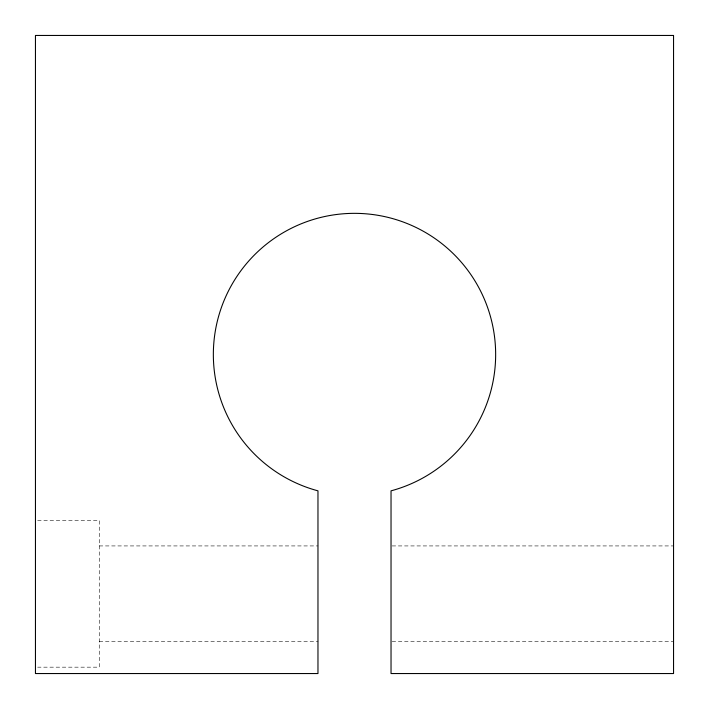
<?xml version="1.0" encoding="UTF-8"?>
<svg xmlns="http://www.w3.org/2000/svg" width="709" height="709" viewBox="0 0 709 709"><rect width="100%" height="100%" fill="white"/><g stroke="black" fill="none" stroke-linecap="round" stroke-linejoin="round"><path stroke-width="0.53" stroke-dasharray="3.54 2.66" d="M37.648 520.406L99.26 520.406L99.26 667.169L37.648 667.169M99.26 545.93L317.969 545.93M392.139 545.93L673.55 545.93M99.26 641.645L317.969 641.645M392.139 641.645L673.55 641.645"/><path stroke-width="1.06" d="M673.55 35.45L35.45 35.45L35.45 673.55L317.969 673.55L317.969 490.841A141.153 141.153 0 0 1 238.871 273.541A141.153 141.153 0 0 1 470.129 273.541A141.153 141.153 0 0 1 391.031 490.841L391.031 673.55L673.55 673.55L673.55 35.45"/></g></svg>
